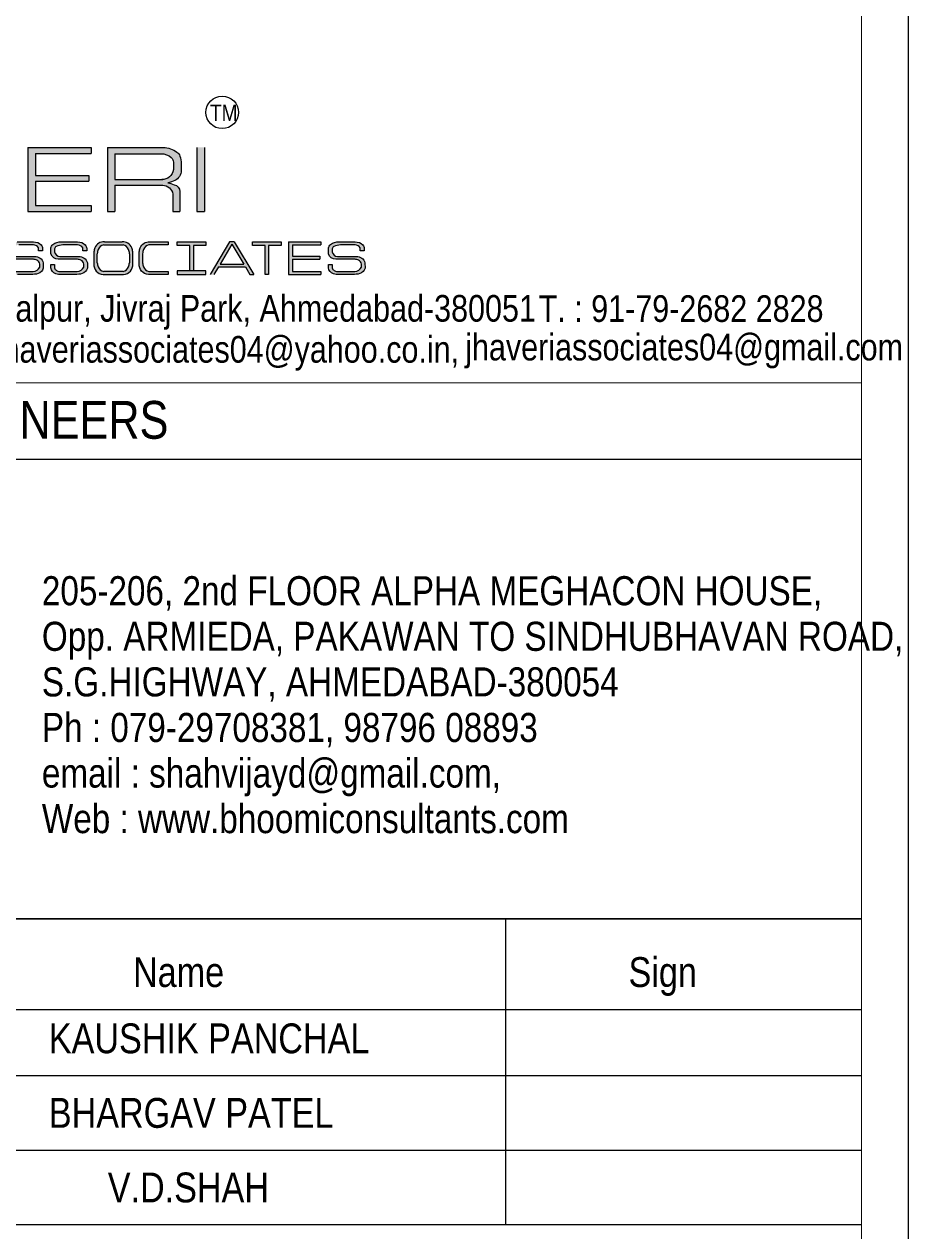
# Model space of a CAD drawing. Header units: millimetres. Extents: x 1112055 to 3390982, y -148532 to 766891.
# Drawn here: x 2226501 to 2233575, y 13424 to 23068 of the extents above; entities that cross this region are included whole.
import ezdxf

# ---------------------------------------------------------------- set-up
doc = ezdxf.new("R2010")
doc.units = ezdxf.units.MM
for name, color, linetype, lineweight in [('B TITLE BLOCK', 250, 'Continuous', 0), ('P_TITLE BLOCK TEXT', 7, 'Continuous', 9), ('tb text', 7, 'Continuous', 13)]:
    doc.layers.add(name, color=color, linetype=linetype, lineweight=lineweight)
doc.layers.add('FORMAT TEXT', color=7, linetype='Continuous')
doc.styles.add('SWINC', font='swissc.ttf')

msp = doc.modelspace()

# ---------------------------------------------------------------- hatches: boundary and pattern name
at = {"layer": 'P_TITLE BLOCK TEXT'}
for color, points in [(7, [(2227037.575335278, 22082.85028492707), (2226531.05583619, 22082.85028492707), (2226531.05583619, 21570.29673951004), (2227037.575335278, 21570.29673951004), (2227037.575335278, 21619.51979975066), (2226591.090067985, 21619.51979975066), (2226591.090067985, 21813.16190469313), (2227018.804319658, 21813.16190469313), (2227018.804319658, 21859.07631114511), (2226591.090067985, 21859.07631114511), (2226591.090067985, 22034.19321649791), (2227037.575335278, 22034.19321649791)]), (7, [(2227942.893524385, 22082.85028492707), (2227882.85929258, 22082.85028492707), (2227882.85929258, 21570.29673951004), (2227942.893524385, 21570.29673951004)]), (256, [(2227420.792334042, 21152.04780221872), (2227420.792334042, 21249.09237349489, -0.065444553260905), (2227429.301046445, 21280.54111755198, -0.3186236598127411), (2227505.034192841, 21327.91181565136), (2227652.714934203, 21327.91181565136), (2227652.714934203, 21302.75511182078), (2227498.08330017, 21302.75511182078, 0.2644804300768096), (2227455.723273726, 21265.81982961718, 0.0506837276388673), (2227447.89379431, 21233.16210243748), (2227447.89379431, 21161.00005193976, 0.0506837276411283), (2227455.723273726, 21128.34232476017, 0.2644804300830637), (2227498.08330017, 21091.40704255669), (2227652.714934203, 21091.40704255669), (2227652.714934203, 21066.25033872623), (2227494.185764801, 21066.25033872623, -0.3947190252426027)]), (256, [(2228556.933931693, 21327.91181565136), (2228326.598859372, 21327.91181563925), (2228326.598859372, 21299.10441693071), (2228427.362696177, 21299.10441693071), (2228427.362696177, 21066.25033872623), (2228456.170094886, 21066.25033872623), (2228456.170094886, 21299.10441693071), (2228556.933931693, 21299.10441693071)]), (256, [(2228874.108274532, 21327.91181565136), (2228615.527212302, 21327.91181565136), (2228615.527212302, 21066.25033872623), (2228874.108274532, 21066.25033872623), (2228874.108274532, 21091.37898871746), (2228646.175026374, 21091.37898871746), (2228646.175026374, 21190.23437587231), (2228864.525565144, 21190.23437587231), (2228864.525565144, 21213.67393942575), (2228646.175026374, 21213.67393942575), (2228646.175026374, 21303.07210767061), (2228874.108274532, 21303.07210767061)])]:
    msp.add_hatch(color=color, dxfattribs=at).paths.add_polyline_path(points)
h = msp.add_hatch(color=7, dxfattribs=at)
h.paths.add_polyline_path([(2227722.873008057, 22044.90005470581, -0.1662994059925575), (2227745.693492667, 22013.16326333561, -0.0791995366985774), (2227757.395964693, 21952.81702517498), (2227757.395964693, 21897.9522737181, -0.2597704900776225), (2227706.496758087, 21817.11905079744, -0.0146451845304826), (2227649.498679232, 21799.09940659803, -0.0494066516944872), (2227700.32767481, 21784.74144158863, -0.351322737650402), (2227746.057831024, 21730.5673920269), (2227746.057831024, 21570.29673951004), (2227689.928850949, 21570.29673951004), (2227689.928850949, 21709.40313571937, 0.3675094121381071), (2227611.152175783, 21779.45949093638), (2227227.300737948, 21779.45949093638), (2227227.300737948, 21570.29673951004), (2227167.266506143, 21570.29673951004), (2227167.266506143, 22082.85028492707), (2227613.248910597, 22082.85028492707, -0.1432384059828174)])
h.paths.add_polyline_path([(2227597.123143248, 22032.35710070249, -0.1815059090176984), (2227677.222550861, 22000.93784033963, -0.2046130928259839), (2227694.416664537, 21963.8615398293), (2227694.416664537, 21905.32743473993, -0.3961353841263715), (2227601.024599788, 21826.25166433807), (2227227.300737948, 21826.25166433807), (2227227.300737948, 22032.35710070249)], flags=16)
h = msp.add_hatch(color=7, dxfattribs=at)
edge = h.paths.add_edge_path()
edge.add_line((2226616.712974465, 21255.37200461423), (2226616.712974465, 21280.01471224685))
edge.add_arc((2226575.059175449, 21252.94553825098), 49.6767466077525, 33.01826321588385, 89.55826277300383)
edge.add_line((2226575.442167899, 21302.62080845296), (2226457.72103004, 21302.62080845296))
edge.add_arc((2226464.012182586, 21157.7841768301), 144.9731991140432, 92.48714741880904, 114.0429537284439)
edge.add_arc((2226413.986022085, 21269.9184554323), 22.18593115364533, 114.0429537292767, 173.3691583151346)
edge.add_line((2226391.948498117, 21272.48030606624), (2226391.948498117, 21247.76181309043))
edge.add_arc((2226437.221645438, 21256.86836118078), 46.17994246738128, 191.3730973809448, 266.9893197894186)
edge.add_line((2226434.796177663, 21210.75215804031), (2226583.954781725, 21210.75215804031))
edge.add_arc((2226588.137431729, 21142.2660082041), 68.61375430787305, 15.593509061199313, 93.49488039933618, ccw=False)
edge.add_line((2226654.225721369, 21160.71011979775), (2226654.390636825, 21116.82872544813))
edge.add_arc((2226594.936104395, 21132.38091219206), 61.45495862207041, 286.8361079589991, 345.3409580233133, ccw=False)
edge.add_arc((2226552.502290512, 21316.87096383575), 250.6556117770568, 270.9573158559808, 283.9044309720235, ccw=False)
edge.add_line((2226556.690128232, 21066.25033872623), (2226447.167229156, 21066.25033872623))
edge.add_arc((2226451.006788374, 21261.97946209823), 195.7667794839206, 255.28175512102752, 268.8761901035366, ccw=False)
edge.add_arc((2226414.347073914, 21122.42200990593), 51.47465521648608, 183.4260365921001, 255.2817551212956, ccw=False)
edge.add_line((2226362.964415506, 21119.34588493944), (2226362.964415506, 21147.09489427078))
edge.add_line((2226362.964415506, 21147.09489426682), (2226391.948498123, 21147.09489426682))
edge.add_line((2226391.948498117, 21147.09489426682), (2226391.948498117, 21119.32900300507))
edge.add_arc((2226430.691898041, 21132.37769119699), 40.88177222958942, 198.6134072767007, 234.8504137463449)
edge.add_arc((2226436.610506015, 21140.78354530934), 51.16225392332574, 234.8504137462814, 265.2644397945415)
edge.add_line((2226432.386701333, 21089.79594191934), (2226573.526178591, 21089.79594191934))
edge.add_arc((2226568.45867102, 21153.32439182863), 63.73024071505371, 274.5606862053141, 333.2673842338658)
edge.add_line((2226625.377134755, 21124.65677827237), (2226625.700495657, 21149.84496758915))
edge.add_arc((2226586.115285272, 21144.24773746369), 39.97896779657704, 8.048099003297068, 64.75619501784583)
edge.add_arc((2226566.385808354, 21102.40353447608), 86.24115088044469, 64.75619501791387, 84.270452263789)
edge.add_line((2226574.995511848, 21188.21384335613), (2226421.871654074, 21188.21384335613))
edge.add_arc((2226419.748703001, 21247.22701693467), 59.0513469483006, 195.9277156249007, 272.0602807552407, ccw=False)
edge.add_line((2226362.964415506, 21231.02188595793), (2226362.964415506, 21279.63578552219))
edge.add_arc((2226405.734075249, 21271.84920897988), 43.47268762325828, 127.4257817440348, 169.6818301059807, ccw=False)
edge.add_arc((2226443.029141377, 21223.11475176226), 104.8401812840583, 88.35670740954549, 127.42578174524061, ccw=False)
edge.add_line((2226446.035636374, 21327.91181565136), (2226575.916566798, 21327.91181565136))
edge.add_arc((2226576.410661126, 21240.94294798108), 86.97027120211023, 45.30042708111171, 90.32550976604767, ccw=False)
edge.add_arc((2226610.534820753, 21275.4268532881), 38.4563763303267, 1.8933564716060118, 45.30042708088439, ccw=False)
edge.add_line((2226648.970201972, 21276.69742467919), (2226648.970201972, 21255.37200461248))
edge.add_line((2226648.970201972, 21255.37200461423), (2226616.712974471, 21255.37200461423))
h = msp.add_hatch(color=7, dxfattribs=at)
edge = h.paths.add_edge_path()
edge.add_line((2226969.068034728, 21255.37200461423), (2226969.068034728, 21280.01471224685))
edge.add_arc((2226927.414235712, 21252.94553825098), 49.6767466077525, 33.01826321588385, 89.55826277300383)
edge.add_line((2226927.79722816, 21302.62080845296), (2226810.076090302, 21302.62080845296))
edge.add_arc((2226816.36724286, 21157.7841768301), 144.9731991140432, 92.48714741880904, 114.0429537284439)
edge.add_arc((2226766.341082347, 21269.9184554323), 22.18593115364533, 114.0429537292767, 173.3691583151346)
edge.add_line((2226744.303558391, 21272.48030606624), (2226744.303558391, 21247.76181309043))
edge.add_arc((2226789.5767057, 21256.86836118078), 46.17994246738128, 191.3730973809448, 266.9893197894186)
edge.add_line((2226787.151237937, 21210.75215804031), (2226936.309841998, 21210.75215804031))
edge.add_arc((2226940.492492003, 21142.2660082041), 68.61375430787305, 15.593509061199313, 93.49488039933618, ccw=False)
edge.add_line((2227006.580781644, 21160.71011979775), (2227006.7456971, 21116.82872544813))
edge.add_arc((2226947.29116467, 21132.38091219206), 61.45495862207041, 286.8361079589991, 345.3409580233133, ccw=False)
edge.add_arc((2226904.857350773, 21316.87096383575), 250.6556117770568, 270.9573158559808, 283.9044309720235, ccw=False)
edge.add_line((2226909.045188494, 21066.25033872623), (2226799.522289418, 21066.25033872623))
edge.add_arc((2226803.361848637, 21261.97946209823), 195.7667794839206, 255.28175512102752, 268.8761901035366, ccw=False)
edge.add_arc((2226766.702134176, 21122.42200990593), 51.47465521648608, 183.4260365921001, 255.2817551212956, ccw=False)
edge.add_line((2226715.319475768, 21119.34588493944), (2226715.319475768, 21147.09489427078))
edge.add_line((2226715.319475768, 21147.09489426682), (2226744.303558385, 21147.09489426682))
edge.add_line((2226744.303558391, 21147.09489426682), (2226744.303558391, 21119.32900300507))
edge.add_arc((2226783.046958303, 21132.37769119699), 40.88177222958942, 198.6134072767007, 234.8504137463449)
edge.add_arc((2226788.965566278, 21140.78354530934), 51.16225392332574, 234.8504137462814, 265.2644397945415)
edge.add_line((2226784.741761596, 21089.79594191934), (2226925.881238854, 21089.79594191934))
edge.add_arc((2226920.813731283, 21153.32439182863), 63.73024071505371, 274.5606862053141, 333.2673842338658)
edge.add_line((2226977.732195018, 21124.65677827237), (2226978.055555919, 21149.84496758915))
edge.add_arc((2226938.470345534, 21144.24773746369), 39.97896779657704, 8.048099003297068, 64.75619501784583)
edge.add_arc((2226918.740868616, 21102.40353447608), 86.24115088044469, 64.75619501791387, 84.270452263789)
edge.add_line((2226927.35057211, 21188.21384335613), (2226774.226714336, 21188.21384335613))
edge.add_arc((2226772.103763264, 21247.22701693467), 59.0513469483006, 195.9277156249007, 272.0602807552407, ccw=False)
edge.add_line((2226715.319475768, 21231.02188595793), (2226715.319475768, 21279.63578552219))
edge.add_arc((2226758.089135512, 21271.84920897988), 43.47268762325828, 127.4257817440348, 169.6818301059807, ccw=False)
edge.add_arc((2226795.384201638, 21223.11475176226), 104.8401812840583, 88.35670740954549, 127.42578174524061, ccw=False)
edge.add_line((2226798.390696636, 21327.91181565136), (2226928.271627061, 21327.91181565136))
edge.add_arc((2226928.765721401, 21240.94294798108), 86.97027120211023, 45.30042708111171, 90.32550976604767, ccw=False)
edge.add_arc((2226962.889881027, 21275.4268532881), 38.4563763303267, 1.8933564716276123, 45.30042708088439, ccw=False)
edge.add_line((2227001.325262235, 21276.69742467919), (2227001.325262235, 21255.37200461248))
edge.add_line((2227001.325262235, 21255.37200461423), (2226969.068034734, 21255.37200461423))
h = msp.add_hatch(color=256, dxfattribs=at)
h.paths.add_polyline_path([(2227285.683652085, 21327.91181565136), (2227142.546496461, 21327.91181565136, 0.3186216901171488), (2227066.813562532, 21280.54162725819, 0.0654456625201036), (2227058.304637663, 21249.09237349489), (2227058.304637663, 21152.04780221872, 0.3947190252434177), (2227131.698068422, 21066.25033872623), (2227296.532080114, 21066.25033872623, 0.394719025241403), (2227369.925510885, 21152.04780221872), (2227369.925510885, 21249.09237349489, 0.0654456625725081), (2227361.416586004, 21280.54162727007, 0.3186216900435543)])
h.paths.add_polyline_path([(2227342.824050616, 21233.16210243748, 0.1047262594535254), (2227334.994571188, 21265.81982961718), (2227334.994690176, 21265.81948956697), (2227334.994479468, 21265.82009176737, 0.2644791230732378), (2227292.634544744, 21302.75511182078), (2227135.595603791, 21302.75511182078, 0.2644804300744661), (2227093.235577359, 21265.81982961718, 0.0506837276411892), (2227085.406097931, 21233.16210243748), (2227085.406097931, 21161.00005193976, 0.0506837276411892), (2227093.235577359, 21128.34232476017, 0.2644804300744662), (2227135.595603791, 21091.40704255669), (2227292.634544744, 21091.40704255669, 0.2644804300768095), (2227334.994571188, 21128.34232476017, 0.0473854188635733), (2227342.824050616, 21161.00005193976)], flags=16)
h = msp.add_hatch(color=256, dxfattribs=at)
h.paths.add_polyline_path([(2227954.904659234, 21095.05773743465), (2227724.569586913, 21095.05773743465), (2227724.569586913, 21066.25033872623), (2227954.904659234, 21066.25033872623)])
h.paths.add_polyline_path([(2227825.333423719, 21095.05773743465), (2227854.140822427, 21095.05773743465), (2227854.140822427, 21299.10441693071), (2227954.904659234, 21299.10441693071), (2227954.904659234, 21327.91181565136), (2227724.569586913, 21327.91181563925), (2227724.569586913, 21299.10441693071), (2227825.333423719, 21299.10441693071)])
h = msp.add_hatch(color=7, dxfattribs=at)
h.paths.add_polyline_path([(2228181.64885689, 21327.91181565136), (2228144.125202333, 21327.91181565136), (2227988.492756158, 21066.25033872623), (2228019.06676125, 21066.25033872623), (2228055.199756348, 21126.99996450964), (2228270.574302875, 21126.99996450964), (2228306.707297973, 21066.25033872623), (2228337.281303065, 21066.25033872623)])
h.paths.add_polyline_path([(2228162.887029617, 21308.05225570979), (2228256.710853684, 21150.30828278094), (2228069.06320554, 21150.30828278094)], flags=16)
h = msp.add_hatch(color=7, dxfattribs=at)
edge = h.paths.add_edge_path()
edge.add_line((2229188.86813016, 21255.37200461423), (2229188.86813016, 21280.01471224685))
edge.add_arc((2229147.214331132, 21252.94553825098), 49.6767466077525, 33.01826321588385, 89.55826277300383)
edge.add_line((2229147.597323581, 21302.62080845296), (2229029.876185722, 21302.62080845296))
edge.add_arc((2229036.16733828, 21157.7841768301), 144.9731991140432, 92.48714741880904, 114.0429537284439)
edge.add_arc((2228986.141177778, 21269.9184554323), 22.18593115364533, 114.0429537292767, 173.3691583151346)
edge.add_line((2228964.103653811, 21272.48030606624), (2228964.103653811, 21247.76181309043))
edge.add_arc((2229009.376801132, 21256.86836118078), 46.17994246738128, 191.3730973809448, 266.9893197894186)
edge.add_line((2229006.951333357, 21210.75215804031), (2229156.109937419, 21210.75215804031))
edge.add_arc((2229160.292587423, 21142.2660082041), 68.61375430787305, 15.593509061199313, 93.49488039933618, ccw=False)
edge.add_line((2229226.380877064, 21160.71011979775), (2229226.545792519, 21116.82872544813))
edge.add_arc((2229167.09126009, 21132.38091219206), 61.45495862207041, 286.8361079589991, 345.3409580233133, ccw=False)
edge.add_arc((2229124.657446193, 21316.87096383575), 250.6556117770568, 270.9573158559808, 283.9044309720235, ccw=False)
edge.add_line((2229128.845283926, 21066.25033872623), (2229019.322384851, 21066.25033872623))
edge.add_arc((2229023.161944057, 21261.97946209823), 195.7667794839206, 255.28175512102752, 268.8761901035366, ccw=False)
edge.add_arc((2228986.502229596, 21122.42200990593), 51.47465521648608, 183.4260365921001, 255.2817551212956, ccw=False)
edge.add_line((2228935.119571188, 21119.34588493944), (2228935.119571188, 21147.09489427078))
edge.add_line((2228935.119571188, 21147.09489426682), (2228964.103653805, 21147.09489426682))
edge.add_line((2228964.103653811, 21147.09489426682), (2228964.103653811, 21119.32900300507))
edge.add_arc((2229002.847053722, 21132.37769119699), 40.88177222958942, 198.6134072767007, 234.8504137463449)
edge.add_arc((2229008.765661697, 21140.78354530934), 51.16225392332574, 234.8504137462814, 265.2644397945415)
edge.add_line((2229004.541857027, 21089.79594191934), (2229145.681334286, 21089.79594191934))
edge.add_arc((2229140.613826703, 21153.32439182863), 63.73024071505371, 274.5606862053141, 333.2673842338658)
edge.add_line((2229197.532290449, 21124.65677827237), (2229197.855651351, 21149.84496758915))
edge.add_arc((2229158.270440966, 21144.24773746369), 39.97896779657704, 8.048099003297068, 64.75619501784583)
edge.add_arc((2229138.540964047, 21102.40353447608), 86.24115088044469, 64.75619501791387, 84.270452263789)
edge.add_line((2229147.150667542, 21188.21384335613), (2228994.026809767, 21188.21384335613))
edge.add_arc((2228991.903858695, 21247.22701693467), 59.0513469483006, 195.9277156249007, 272.0602807552407, ccw=False)
edge.add_line((2228935.119571188, 21231.02188595793), (2228935.119571188, 21279.63578552219))
edge.add_arc((2228977.889230943, 21271.84920897988), 43.47268762325828, 127.4257817440348, 169.6818301059807, ccw=False)
edge.add_arc((2229015.184297059, 21223.11475176226), 104.8401812840583, 88.35670740954549, 127.42578174524061, ccw=False)
edge.add_line((2229018.190792056, 21327.91181565136), (2229148.07172248, 21327.91181565136))
edge.add_arc((2229148.565816821, 21240.94294798108), 86.97027120211023, 45.30042708111171, 90.32550976604767, ccw=False)
edge.add_arc((2229182.689976446, 21275.4268532881), 38.4563763303267, 1.8933564716276123, 45.30042708088439, ccw=False)
edge.add_line((2229221.125357654, 21276.69742467919), (2229221.125357654, 21255.37200461248))
edge.add_line((2229221.125357654, 21255.37200461423), (2229188.868130153, 21255.37200461423))

# ---------------------------------------------------------------- linework, layer by layer
at = {"layer": 'B TITLE BLOCK', "color": 250, "lineweight": 0}
for p, q in [((2233197.374717523, 19587.98458056572), (2223136.379973756, 19587.98458056572)), ((2233197.374717523, 15918.75824807353), (2223136.379973756, 15918.75824807353)), ((2223136.379973756, 15918.75824807353), (2233197.374717523, 15918.75824807353)), ((2223136.379973756, 15918.75824807353), (2233197.374717523, 15918.75824807353)), ((2230351.443737859, 13473.49070811378), (2230351.443737859, 15918.72853236507)), ((2223136.651454502, 15194.46809580504), (2233197.64619827, 15194.46809580504)), ((2223136.651454502, 15194.46809580504), (2233197.64619827, 15194.46809580504)), ((2223136.651454502, 14664.92429618911), (2233197.64619827, 14664.92429618911)), ((2223136.651454502, 14664.92429618911), (2233197.64619827, 14664.92429618911)), ((2223136.651454502, 14069.20750215139), (2233197.64619827, 14069.20750215139)), ((2223136.651454502, 14069.20750215139), (2233197.64619827, 14069.20750215139)), ((2223136.651454502, 14069.20750215139), (2233197.64619827, 14069.20750215139)), ((2233197.64619827, 13473.49070811378), (2223136.311170152, 13473.49070811378)), ((2233197.64619827, 13473.49070811378), (2223136.651454502, 13473.49070811378))]:
    msp.add_line(p, q, dxfattribs=at)
at = {"layer": 'B TITLE BLOCK', "color": 1, "const_width": 8.389066461453254}
msp.add_lwpolyline([(2078172.059267779, 89197.94173690064), (2078172.059267779, 4151.524083439013), (2233571.096973781, 4151.52408344335), (2233571.096973781, 89197.94173690495)], close=True, dxfattribs=at)
at = {"layer": 'B TITLE BLOCK', "color": 250, "lineweight": 0, "const_width": 8.389066461453254}
for points in [[(2078545.781524036, 88824.21948064367), (2078545.781524036, 4525.246339695979), (2233197.374717523, 4525.246339700316), (2233197.374717523, 88824.21948064798)], [(2223136.379973756, 4525.246339700316), (2233197.374717523, 4525.246339700316), (2233197.374717523, 88824.21948064757), (2223136.379973756, 88824.21948064757)], [(2233197.374717523, 4525.246339700316), (2223136.379973756, 4525.246339700316), (2223136.379973756, 23715.19784812864), (2233197.374717523, 23715.19784812864)]]:
    msp.add_lwpolyline(points, close=True, dxfattribs=at)
msp.add_lwpolyline([(2223136.379973756, 20201.88753476962), (2233197.374717523, 20201.88753476962)], dxfattribs=at)
at = {"layer": 'P_TITLE BLOCK TEXT'}
for p, q in [((2227058.304637663, 21249.09237349291), (2227058.304637663, 21152.04780221662)), ((2227085.406097931, 21161.00005193813), (2227085.406097931, 21233.16210243573)), ((2227135.595603791, 21302.75511181915), (2227292.634544744, 21302.75511181915)), ((2227342.824050616, 21233.16210243573), (2227342.824050616, 21161.00005193813)), ((2227369.925510885, 21152.04780221662), (2227369.925510885, 21249.09237349291)), ((2227131.698068433, 21066.25033872436), (2227296.532080114, 21066.25033872436)), ((2227292.634544744, 21091.40704255471), (2227135.595603791, 21091.40704255471))]:
    msp.add_line(p, q, dxfattribs=at)
at = {"layer": 'P_TITLE BLOCK TEXT', "color": 7}
for points in [[(2226531.05583619, 22082.85028492556), (2227037.575335278, 22082.85028492556)], [(2226531.05583619, 22082.85028492556), (2226531.05583619, 21570.29673950806)], [(2226591.090067985, 22034.19321649628), (2226591.090067985, 21859.07631114325)], [(2226591.090067985, 22034.19321649628), (2227037.575335278, 22034.19321649628)], [(2227037.575335278, 22082.85028492556), (2227037.575335278, 22034.19321649628)], [(2227167.266506143, 22082.85028492556), (2227167.266506143, 21570.29673950806)], [(2227167.266506143, 22082.85028492556), (2227613.248910597, 22082.85028492556)], [(2227227.300737948, 22032.35710070074), (2227227.300737948, 21826.2516643362)], [(2227227.300737948, 22032.35710070074), (2227597.123143248, 22032.35710070074)], [(2227882.85929258, 22082.85028492556), (2227882.85929258, 21570.29673950806)], [(2227942.893524385, 22082.85028492556), (2227942.893524385, 21570.29673950806)], [(2227694.416664537, 21963.86153982744), (2227694.416664537, 21905.32743473795)], [(2227757.395964693, 21952.81702516136), (2227757.395964693, 21897.95227371635)], [(2226591.090067985, 21859.07631114325), (2227018.804319658, 21859.07631114325)], [(2226591.090067985, 21813.16190469127), (2226591.090067985, 21619.5197997488)], [(2226591.090067985, 21813.16190469127), (2227018.804319658, 21813.16190469127)], [(2227018.804319658, 21859.07631114325), (2227018.804319658, 21813.16190469127)], [(2227227.300737948, 21826.2516643362), (2227610.269998044, 21826.2516643362)], [(2227227.300737948, 21779.45949093463), (2227227.300737948, 21570.29673950806)], [(2227227.300737948, 21779.45949093463), (2227611.152175783, 21779.45949093463)], [(2227689.928850949, 21709.40313571786), (2227689.928850949, 21570.29673950806)], [(2226591.090067985, 21619.5197997488), (2227037.575335278, 21619.5197997488)], [(2227037.575335278, 21619.5197997488), (2227037.575335278, 21570.29673950806)], [(2226531.05583619, 21570.29673950806), (2227037.575335278, 21570.29673950806)], [(2227167.266506143, 21570.29673950806), (2227227.300737948, 21570.29673950806)], [(2227689.928850949, 21570.29673950806), (2227746.057831024, 21570.29673950806)], [(2227882.85929258, 21570.29673950806), (2227942.893524385, 21570.29673950806)], [(2227882.85929258, 21570.29673950806), (2227942.893524385, 21570.29673950806)], [(2228144.125202333, 21327.91181564926), (2227988.492756158, 21066.25033872436)], [(2228181.64885689, 21327.91181564926), (2228144.125202333, 21327.91181564926)], [(2228181.64885689, 21327.91181564926), (2228337.281303065, 21066.25033872436)], [(2228615.527212302, 21327.91181564926), (2228874.108274532, 21327.91181564926)], [(2228615.527212302, 21327.91181564926), (2228615.527212302, 21066.25033872436)], [(2228874.108274532, 21327.91181564926), (2228874.108274532, 21303.07210766875)], [(2228162.887029617, 21308.05225570816), (2228069.06320554, 21150.30828277908)], [(2228162.887029617, 21308.05225570816), (2228256.710853684, 21150.30828277908)], [(2228646.175026374, 21303.07210766875), (2228646.175026374, 21213.67393942365)], [(2228646.175026374, 21303.07210766875), (2228874.108274532, 21303.07210766875)], [(2228055.199756348, 21126.99996450766), (2228019.06676125, 21066.25033872436)], [(2228055.199756348, 21126.99996450766), (2228270.574302875, 21126.99996450766)], [(2228069.06320554, 21150.30828277908), (2228256.710853684, 21150.30828277908)], [(2228270.574302875, 21126.99996450766), (2228306.707297973, 21066.25033872436)], [(2228646.175026374, 21213.67393942365), (2228864.525565144, 21213.67393942365)], [(2228646.175026374, 21190.23437587057), (2228646.175026374, 21091.3789887156)], [(2228646.175026374, 21190.23437587057), (2228864.525565144, 21190.23437587057)], [(2228864.525565144, 21213.67393942365), (2228864.525565144, 21190.23437587057)], [(2228306.707297973, 21066.25033872436), (2228337.281303065, 21066.25033872436)], [(2228615.527212302, 21066.25033872436), (2228874.108274532, 21066.25033872436)], [(2228646.175026374, 21091.3789887156), (2228874.108274532, 21091.3789887156)], [(2228874.108274532, 21091.3789887156), (2228874.108274532, 21066.25033872436)]]:
    msp.add_lwpolyline(points, dxfattribs=at)
for points in [[(2227597.123143248, 22032.35710070074, -0.1815059090176984), (2227677.222550861, 22000.93784033765, -0.2046130927975971), (2227694.416664537, 21963.86153982744, 10.50997811602303)], [(2227613.248910597, 22082.85028492556, -0.1432384059828174), (2227722.873008057, 22044.90005470418, -0.1662994059925575), (2227745.693492667, 22013.16326333339, -0.0791995367245889), (2227757.395964693, 21952.81702516136, 1.678218886483149)], [(2227694.416664537, 21905.32743473795, -0.3961353841393621), (2227601.024599788, 21826.2516643362, -0.3062019991474196)], [(2227757.395964693, 21897.95227371635, -0.2597704900776225), (2227706.496758087, 21817.11905079558, -0.0146451845304826), (2227649.498679232, 21799.09940659605, -0.0494066516944872), (2227700.32767481, 21784.74144158677, -0.351322737721068), (2227746.057831024, 21730.56739201352), (2227746.057831024, 21570.29673950806)], [(2227607.489707976, 21779.45949093463, -0.3803317739883389), (2227689.928850949, 21709.40313571786, -39.10634366962048)], [(2226446.035636374, 21327.91181564926), (2226575.916566798, 21327.91181564926, -0.1990261439851543), (2226637.584628407, 21302.76182698052, -0.1916967583265429), (2226648.970201972, 21276.69742467745), (2226648.970201972, 21255.37200461213), (2226616.712974465, 21255.37200461213), (2226616.712974465, 21280.01471223567, 0.2518321425504549), (2226575.442167899, 21302.62080845122), (2226457.721030041, 21302.62080845122, 0.0943332803251045)], [(2227420.792334042, 21144.73465556606), (2227420.792334042, 21249.09237349291, -0.0654451079201827), (2227429.301152678, 21280.54137241504, -0.3186226749167162), (2227505.034192829, 21327.91181564926), (2227652.714934203, 21327.91181564926), (2227652.714934203, 21302.75511181915), (2227498.08330017, 21302.75511181915, 0.2644804300768096), (2227455.723273726, 21265.81982961508, 0.0506837276411283), (2227447.89379431, 21233.16210243573), (2227447.89379431, 21161.00005193813, 0.0506837276411283), (2227455.723273726, 21128.3423247582, 0.2644804300768096), (2227498.08330017, 21091.40704255471), (2227652.714934203, 21091.40704255471), (2227652.714934203, 21066.25033872436), (2227494.185764801, 21066.25033872436, -0.3947190252579334), (2227420.792334042, 21152.04780221662)], [(2226432.386701333, 21089.79594191724), (2226573.526178593, 21089.79594191724, 0.2619100095917326), (2226625.377134755, 21124.65677827039), (2226625.700495656, 21149.84496758519, 0.2526122615055632), (2226603.165153427, 21180.40876429751, 0.085353380822099), (2226574.995511848, 21188.2138433545), (2226421.871654073, 21188.2138433545, -0.3449747456290864)], [(2226434.796177663, 21210.75215803845), (2226583.954781726, 21210.75215803845, -0.3536343318604639), (2226654.225721369, 21160.710119796), (2226654.39063683, 21116.82872544196, -0.2609690833415413), (2226612.735614099, 21073.56008770831, -0.0565526202682377), (2226556.690128232, 21066.25033872436), (2226447.167229162, 21066.25033872436, -0.0593865794242292)]]:
    msp.add_lwpolyline(points, format="xyb", dxfattribs=at)
for points in [[(2226969.068034728, 21255.37200461213), (2226969.068034728, 21280.01471223567, 0.2518321425504549), (2226927.79722816, 21302.62080845122), (2226810.076090303, 21302.62080845122, 0.0943332803251045), (2226757.302059235, 21290.17954134477, 0.2648005950274), (2226744.303558391, 21272.48030606461), (2226744.303558391, 21247.76181308705, 0.342455608626355), (2226787.151237937, 21210.75215803845), (2226936.309841988, 21210.75215803845, -0.3536343318604639), (2227006.580781644, 21160.710119796), (2227006.745697092, 21116.82872544196, -0.2609690833415413), (2226965.090674361, 21073.56008770831, -0.0565526202682377), (2226909.045188494, 21066.25033872436), (2226799.522289423, 21066.25033872436, -0.0593865794242292), (2226753.624177409, 21072.63639776573, -0.324223828793496), (2226715.319475768, 21119.34588493746), (2226715.319475768, 21147.09489426437), (2226744.303558391, 21147.09489426437), (2226744.303558391, 21119.32900299867, 0.1594446921200951), (2226759.510786527, 21098.95063749458, 0.1334907776809275), (2226784.741761596, 21089.79594191724), (2226925.881238855, 21089.79594191724, 0.2619100095917326), (2226977.732195018, 21124.65677827039), (2226978.055555918, 21149.84496758519, 0.2526122615055632), (2226955.520213701, 21180.40876429751, 0.085353380822099), (2226927.35057211, 21188.2138433545), (2226774.226714335, 21188.2138433545, -0.3449747456290864), (2226715.319475768, 21231.02188595619), (2226715.319475768, 21279.63578552556, -0.1864948836794344), (2226731.669337962, 21306.37266283379, -0.172141735516322), (2226798.390696636, 21327.91181564926), (2226928.271627059, 21327.91181564926, -0.1990261439851543), (2226989.939688669, 21302.76182698052, -0.1916967583265429), (2227001.325262235, 21276.69742467745), (2227001.325262235, 21255.37200461213)], [(2229188.86813016, 21255.37200461213), (2229188.86813016, 21280.01471223567, 0.2518321425504549), (2229147.597323581, 21302.62080845122), (2229029.876185723, 21302.62080845122, 0.0943332803251045), (2228977.102154667, 21290.17954134477, 0.2648005950274), (2228964.103653811, 21272.48030606461), (2228964.103653811, 21247.76181308705, 0.342455608626355), (2229006.951333357, 21210.75215803845), (2229156.10993742, 21210.75215803845, -0.3536343318604639), (2229226.380877064, 21160.710119796), (2229226.545792524, 21116.82872544196, -0.2609690833415413), (2229184.890769793, 21073.56008770831, -0.0565526202682377), (2229128.845283926, 21066.25033872436), (2229019.322384844, 21066.25033872436, -0.0593865794242292), (2228973.424272841, 21072.63639776573, -0.324223828793496), (2228935.119571188, 21119.34588493746), (2228935.119571188, 21147.09489426437), (2228964.103653811, 21147.09489426437), (2228964.103653811, 21119.32900299867, 0.1594446921200951), (2228979.310881947, 21098.95063749458, 0.1334907776809275), (2229004.541857027, 21089.79594191724), (2229145.681334275, 21089.79594191724, 0.2619100095917326), (2229197.532290449, 21124.65677827039), (2229197.85565135, 21149.84496758519, 0.2526122615055632), (2229175.320309121, 21180.40876429751, 0.085353380822099), (2229147.150667542, 21188.2138433545), (2228994.026809767, 21188.2138433545, -0.3449747456290864), (2228935.119571188, 21231.02188595619), (2228935.119571188, 21279.63578552556, -0.1864948836794344), (2228951.469433382, 21306.37266283379, -0.172141735516322), (2229018.190792056, 21327.91181564926), (2229148.07172248, 21327.91181564926, -0.1990261439851543), (2229209.739784089, 21302.76182698052, -0.1916967583265429), (2229221.125357654, 21276.69742467745), (2229221.125357654, 21255.37200461213)]]:
    msp.add_lwpolyline(points, format="xyb", close=True, dxfattribs=at)
at = {"layer": 'P_TITLE BLOCK TEXT'}
for points in [[(2227142.546496461, 21327.91181564926), (2227285.683652085, 21327.91181564926)], [(2227825.333423719, 21299.10441692873), (2227724.569586913, 21299.10441692873), (2227724.569586913, 21327.91181564926), (2227954.904659234, 21327.91181564926), (2227954.904659234, 21299.10441692873), (2227854.140822427, 21299.10441692873)], [(2228427.362696177, 21299.10441692873), (2228326.598859372, 21299.10441692873), (2228326.598859372, 21327.91181564926), (2228556.933931693, 21327.91181564926), (2228556.933931693, 21299.10441692873), (2228456.170094886, 21299.10441692873)], [(2227854.140822427, 21299.10441692873), (2227854.140822427, 21095.0577374329), (2227825.333423719, 21095.0577374329), (2227825.333423719, 21299.10441692873)], [(2228456.170094886, 21299.10441692873), (2228456.170094886, 21066.25033872436), (2228427.362696177, 21066.25033872436), (2228427.362696177, 21299.10441692873)], [(2227954.904659234, 21095.0577374329), (2227724.569586913, 21095.0577374329), (2227724.569586913, 21066.25033872436), (2227954.904659234, 21066.25033872436), (2227954.904659234, 21095.0577374329), (2227854.140822427, 21095.0577374329)]]:
    msp.add_lwpolyline(points, dxfattribs=at)
msp.add_circle((2228084.68151995, 22362.74371209544), 130.122782128584, dxfattribs=at)
for centre, radius, start, end in [((2227138.07478772, 21250.83696085274), 77.20446502967803, 86.67955074185052, 157.3715793765224), ((2227290.155360827, 21250.83696085274), 77.20446502966372, 22.6284206311583, 93.32044925814948), ((2227182.179527036, 21232.45244146489), 124.987501593189, 157.3716577056459, 172.3493392714841), ((2227249.992892644, 21210.97087731994), 166.076077345063, 160.7151990201694, 172.3211226360782), ((2227146.886483584, 21247.04752548739), 56.84029504548374, 101.457568291633, 160.7151990201694), ((2227281.343664964, 21247.04752548739), 56.84029504516041, 19.2848009798306, 78.54243170836698), ((2227261.804602863, 21231.00560966089), 81.0481423319349, 1.52468044263087, 25.43899789749233), ((2227246.050621511, 21232.45244146489), 124.9875015938657, 7.650660728515923, 22.62834229706161), ((2227140.875726527, 21148.39122889716), 82.65201295303288, 177.4643736607547, 263.6247444747697), ((2227249.992892644, 21183.19127705345), 166.0760773451148, 187.6788773639218, 199.2848009798306), ((2227146.886483584, 21147.11462887483), 56.84029504531254, 199.2848009798306, 258.5424316948344), ((2227281.343664964, 21147.11462887483), 56.84029504476026, 281.457568291633, 340.7151990201694), ((2227287.354422021, 21148.39122889716), 82.65201295266577, 276.3752555252303, 2.535626339245271), ((2227166.997787131, 21185.88586718497), 177.578655054776, 341.0922504483787, 351.9440712054949)]:
    msp.add_arc(centre, radius, start, end, dxfattribs=at)

# ---------------------------------------------------------------- texts
at = {"layer": 'B TITLE BLOCK', "color": 0, "style": 'SWINC'}
for s, p in [('205-206, 2nd FLOOR ALPHA MEGHACON HOUSE,', (2226642.786155856, 18423.72605317448)), ('Opp. ARMIEDA, PAKAWAN TO SINDHUBHAVAN ROAD,', (2226642.786155856, 18059.51112239425)), ('S.G.HIGHWAY, AHMEDABAD-380054', (2226642.786155856, 17695.29619160203)), ('Ph : 079-29708381, 98796 08893', (2226642.786155856, 17331.08126082203)), ('email : shahvijayd@gmail.com,', (2226642.786155856, 16966.86633003039)), ('Web : www.bhoomiconsultants.com', (2226642.786155856, 16602.65139924981))]:
    msp.add_text(s, height=232.2599055373484, dxfattribs=at).set_placement(p)
at = {"layer": 'FORMAT TEXT', "style": 'SWINC'}
msp.add_text('STRUCTURAL ENGINEERS', height=301.8298423128961, dxfattribs=at).set_placement((2223199.019630319, 19754.32448286646))
at = {"layer": 'P_TITLE BLOCK TEXT', "style": 'SWINC'}
for s, height, p in [('TM', 132.3082254365668, (2227987.607473765, 22292.51492736816)), ('2, Palkhi Society, Nr. SBI, Vejalpur, Jivraj Park, Ahmedabad-380051', 212.9032250213195, (2223218.636208595, 20690.08044475924)), ('T. : 91-79-2682 2828 ', 212.9032250213195, (2230615.041607658, 20688.01469660575)), ('E-mail : jhaveriassociates04@yahoo.co.in,', 212.9032250213195, (2225380.003396659, 20362.42090120866)), (' jhaveriassociates04@gmail.com', 212.9032250213195, (2229959.925852471, 20380.40858318833))]:
    msp.add_text(s, height=height, dxfattribs=at).set_placement(p)
at = {"layer": 'tb text', "style": 'SWINC'}
for s, p in [('Sign', (2231333.826510146, 15373.18313401334)), ('Name', (2227371.903714752, 15373.18313401334)), ('KAUSHIK PANCHAL', (2226698.670362107, 14843.63933439717)), ('BHARGAV PATEL', (2226698.670362107, 14247.92254035933)), ('V.D.SHAH', (2227169.766178664, 13652.20574632195))]:
    msp.add_text(s, height=238.2867176155449, dxfattribs=at).set_placement(p)

doc.saveas('drawing.dxf')
